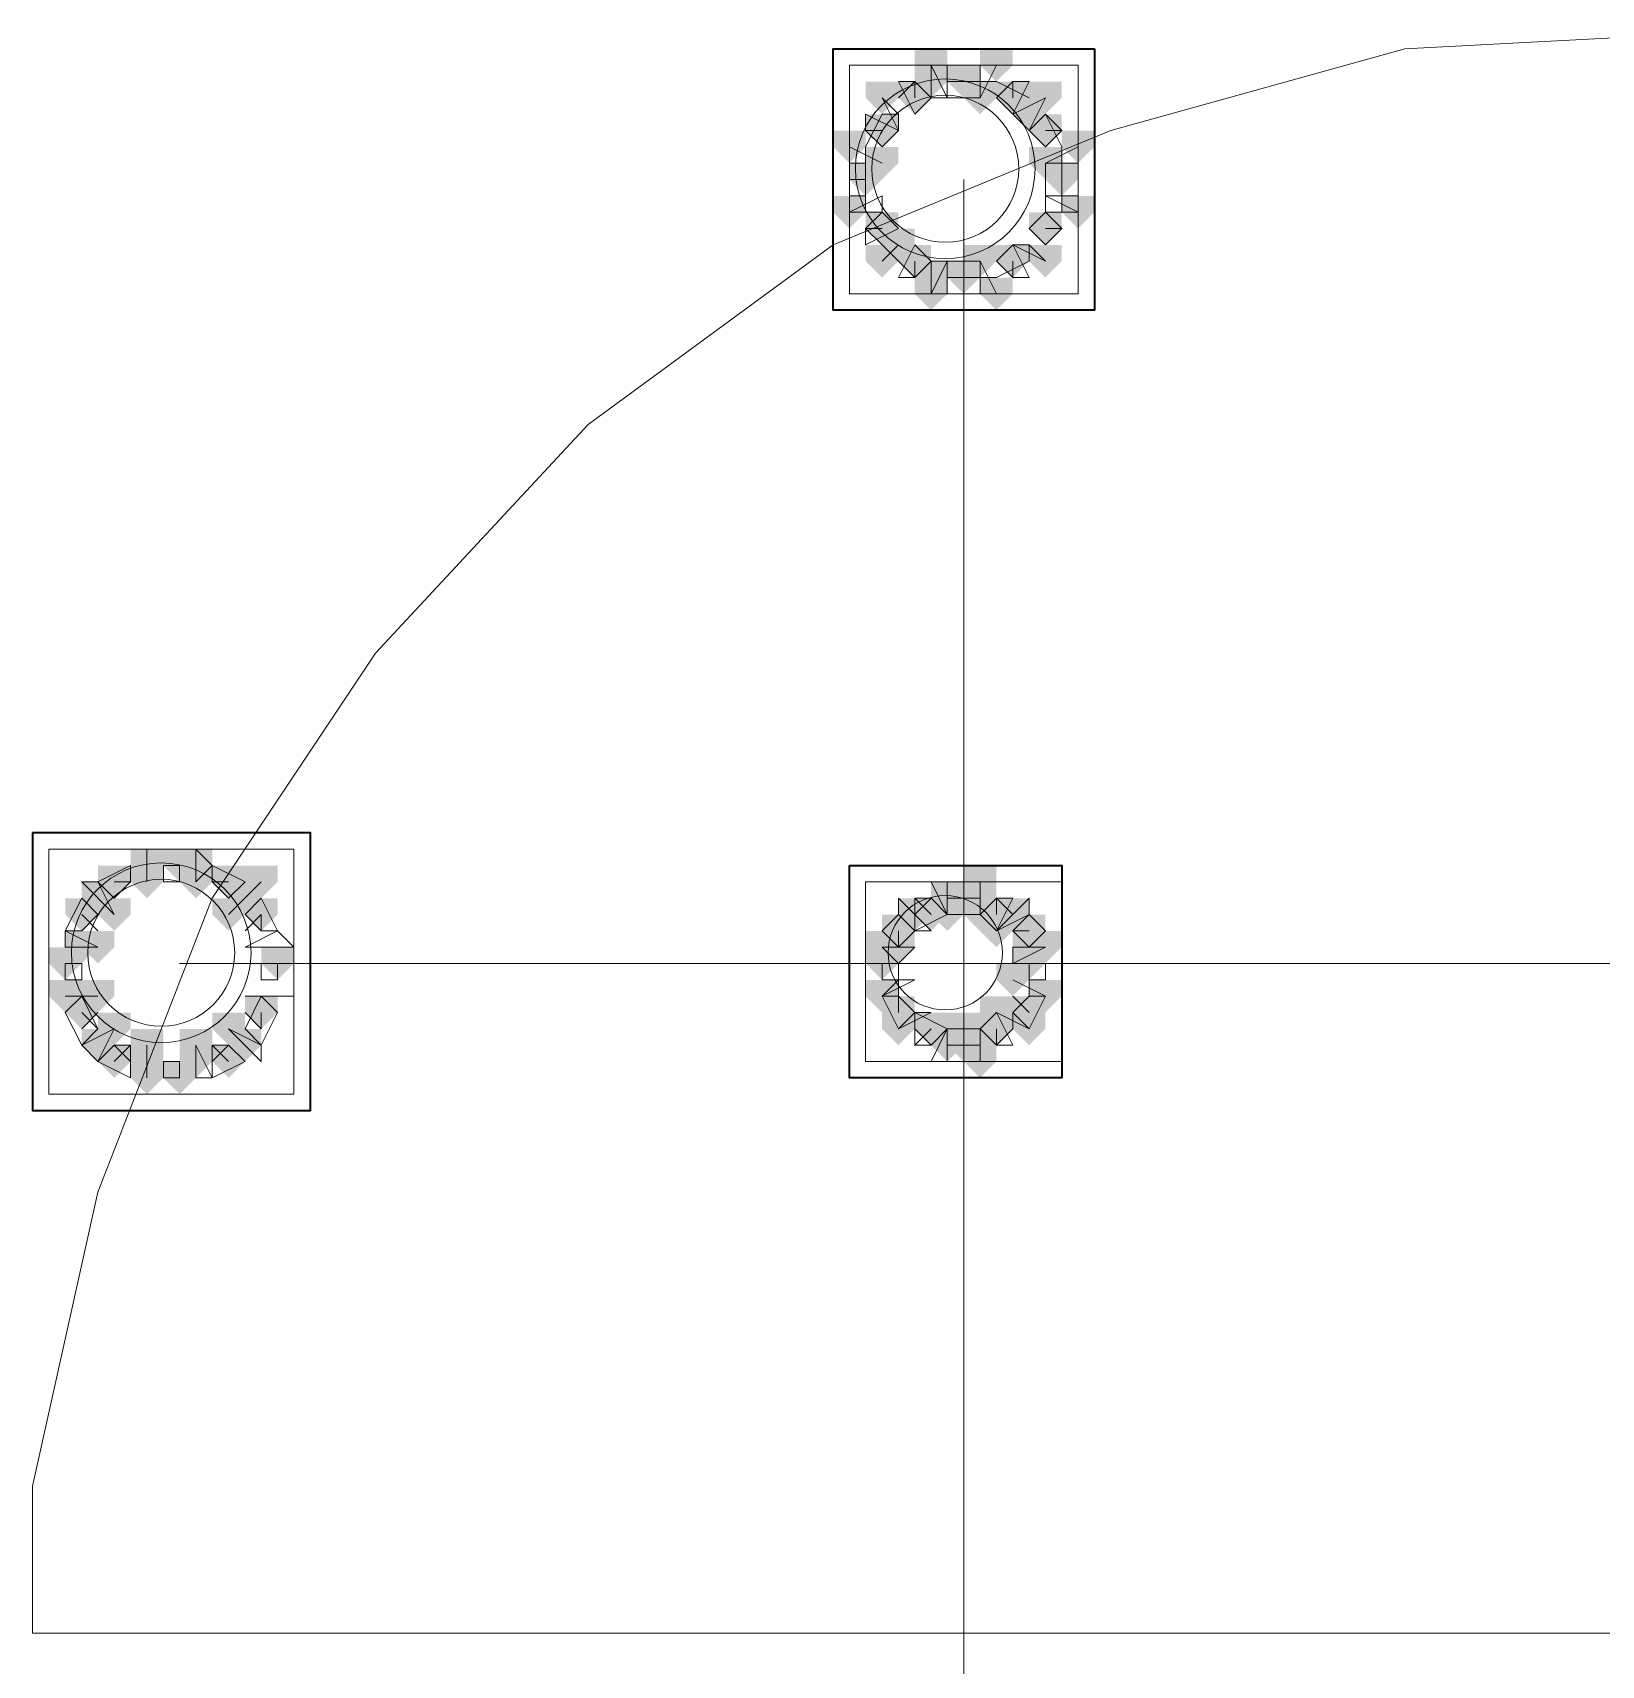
# Model space of a CAD drawing. Header units: millimetres. Extents: x 2315 to 4619, y 1334 to 1897.
# Drawn here: x 3676.05 to 3681.92, y 1554.59 to 1560.69 of the extents above; entities that cross this region are included whole.
import ezdxf

# ---------------------------------------------------------------- set-up
doc = ezdxf.new("R2010")
doc.units = ezdxf.units.MM
for name, color, linetype, true_color in [('PDF_10', 7, 'Continuous', 0x00b85c), ('PDF_AXIS', 7, 'Continuous', 0x00b85c), ('PDF_柱构件', 7, 'Continuous', 0x00b85c), ('PDF_转运站初步方案', 7, 'Continuous', 0x00b85c)]:
    doc.layers.add(name, color=color, linetype=linetype, true_color=true_color)
doc.layers.add('PDF_中心线层', color=1, linetype='Continuous')
doc.layers.add('PDF_粗实线层', color=7, linetype='Continuous')

msp = doc.modelspace()

# ---------------------------------------------------------------- hatches: boundary and pattern name
at = {"layer": 'PDF_10', "transparency": 33554559}
for points in [[(3679.5364, 1560.5703), (3679.4753, 1560.5703), (3679.4753, 1560.5093), (3679.5364, 1560.4482), (3679.5975, 1560.5093), (3679.5975, 1560.5703)], [(3679.5364, 1560.5703), (3679.4753, 1560.5703), (3679.4753, 1560.5093), (3679.5364, 1560.4482), (3679.5975, 1560.5093), (3679.5975, 1560.5703)], [(3679.5364, 1560.5703), (3679.4753, 1560.5703), (3679.4753, 1560.5093), (3679.5364, 1560.4482), (3679.5975, 1560.5093), (3679.5975, 1560.5703)], [(3679.3532, 1560.5093), (3679.2921, 1560.5093), (3679.2921, 1560.4482), (3679.3532, 1560.3871), (3679.4143, 1560.4482), (3679.4143, 1560.5093)], [(3679.3532, 1560.5093), (3679.2921, 1560.5093), (3679.2921, 1560.4482), (3679.3532, 1560.3871), (3679.4143, 1560.4482), (3679.4143, 1560.5093)], [(3679.7197, 1560.5093), (3679.6586, 1560.5093), (3679.6586, 1560.4482), (3679.7197, 1560.3871), (3679.7808, 1560.4482), (3679.7808, 1560.5093)], [(3679.7197, 1560.5093), (3679.6586, 1560.5093), (3679.6586, 1560.4482), (3679.7197, 1560.3871), (3679.7808, 1560.4482), (3679.7808, 1560.5093)], [(3679.231, 1560.3871), (3679.1699, 1560.3871), (3679.1699, 1560.326), (3679.231, 1560.2649), (3679.2921, 1560.326), (3679.2921, 1560.3871)], [(3679.231, 1560.3871), (3679.1699, 1560.3871), (3679.1699, 1560.326), (3679.231, 1560.2649), (3679.2921, 1560.326), (3679.2921, 1560.3871)], [(3679.8418, 1560.3871), (3679.7808, 1560.3871), (3679.7808, 1560.326), (3679.8418, 1560.2649), (3679.9029, 1560.326), (3679.9029, 1560.3871)], [(3679.8418, 1560.3871), (3679.7808, 1560.3871), (3679.7808, 1560.326), (3679.8418, 1560.2649), (3679.9029, 1560.326), (3679.9029, 1560.3871)], [(3679.1699, 1560.2039), (3679.1089, 1560.2039), (3679.1089, 1560.1428), (3679.1699, 1560.0817), (3679.231, 1560.1428), (3679.231, 1560.2039)], [(3679.1699, 1560.2039), (3679.1089, 1560.2039), (3679.1089, 1560.1428), (3679.1699, 1560.0817), (3679.231, 1560.1428), (3679.231, 1560.2039)], [(3679.9029, 1560.2039), (3679.8418, 1560.2039), (3679.8418, 1560.1428), (3679.9029, 1560.0817), (3679.964, 1560.1428), (3679.964, 1560.2039)], [(3679.9029, 1560.2039), (3679.8418, 1560.2039), (3679.8418, 1560.1428), (3679.9029, 1560.0817), (3679.964, 1560.1428), (3679.964, 1560.2039)], [(3679.9029, 1560.2039), (3679.8418, 1560.2039), (3679.8418, 1560.1428), (3679.9029, 1560.0817), (3679.964, 1560.1428), (3679.964, 1560.2039)], [(3679.231, 1560.0206), (3679.1699, 1560.0206), (3679.1699, 1559.9595), (3679.231, 1559.8985), (3679.2921, 1559.9595), (3679.2921, 1560.0206)], [(3679.231, 1560.0206), (3679.1699, 1560.0206), (3679.1699, 1559.9595), (3679.231, 1559.8985), (3679.2921, 1559.9595), (3679.2921, 1560.0206)], [(3679.8418, 1560.0206), (3679.7808, 1560.0206), (3679.7808, 1559.9595), (3679.8418, 1559.8985), (3679.9029, 1559.9595), (3679.9029, 1560.0206)], [(3679.8418, 1560.0206), (3679.7808, 1560.0206), (3679.7808, 1559.9595), (3679.8418, 1559.8985), (3679.9029, 1559.9595), (3679.9029, 1560.0206)], [(3679.3532, 1559.8985), (3679.2921, 1559.8985), (3679.2921, 1559.8374), (3679.3532, 1559.7763), (3679.4143, 1559.8374), (3679.4143, 1559.8985)], [(3679.3532, 1559.8985), (3679.2921, 1559.8985), (3679.2921, 1559.8374), (3679.3532, 1559.7763), (3679.4143, 1559.8374), (3679.4143, 1559.8985)], [(3679.7197, 1559.8985), (3679.6586, 1559.8985), (3679.6586, 1559.8374), (3679.7197, 1559.7763), (3679.7808, 1559.8374), (3679.7808, 1559.8985)], [(3679.7197, 1559.8985), (3679.6586, 1559.8985), (3679.6586, 1559.8374), (3679.7197, 1559.7763), (3679.7808, 1559.8374), (3679.7808, 1559.8985)], [(3679.5364, 1559.8374), (3679.4753, 1559.8374), (3679.4753, 1559.7763), (3679.5364, 1559.7152), (3679.5975, 1559.7763), (3679.5975, 1559.8374)], [(3679.5364, 1559.8374), (3679.4753, 1559.8374), (3679.4753, 1559.7763), (3679.5364, 1559.7152), (3679.5975, 1559.7763), (3679.5975, 1559.8374)], [(3676.6045, 1557.6385), (3676.5435, 1557.6385), (3676.5435, 1557.5774), (3676.6045, 1557.5163), (3676.6656, 1557.5774), (3676.6656, 1557.6385)], [(3676.6045, 1557.6385), (3676.5435, 1557.6385), (3676.5435, 1557.5774), (3676.6045, 1557.5163), (3676.6656, 1557.5774), (3676.6656, 1557.6385)], [(3676.3602, 1557.5774), (3676.2991, 1557.5774), (3676.2991, 1557.5163), (3676.3602, 1557.4552), (3676.4213, 1557.5163), (3676.4213, 1557.5774)], [(3676.3602, 1557.5774), (3676.2991, 1557.5774), (3676.2991, 1557.5163), (3676.3602, 1557.4552), (3676.4213, 1557.5163), (3676.4213, 1557.5774)], [(3676.7878, 1557.5774), (3676.7267, 1557.5774), (3676.7267, 1557.5163), (3676.7878, 1557.4552), (3676.8489, 1557.5163), (3676.8489, 1557.5774)], [(3676.7878, 1557.5774), (3676.7267, 1557.5774), (3676.7267, 1557.5163), (3676.7878, 1557.4552), (3676.8489, 1557.5163), (3676.8489, 1557.5774)], [(3679.5364, 1557.5163), (3679.4753, 1557.5163), (3679.4753, 1557.4552), (3679.5364, 1557.3941), (3679.5975, 1557.4552), (3679.5975, 1557.5163)], [(3679.5364, 1557.5163), (3679.4753, 1557.5163), (3679.4753, 1557.4552), (3679.5364, 1557.3941), (3679.5975, 1557.4552), (3679.5975, 1557.5163)], [(3679.5364, 1557.5163), (3679.4753, 1557.5163), (3679.4753, 1557.4552), (3679.5364, 1557.3941), (3679.5975, 1557.4552), (3679.5975, 1557.5163)], [(3676.2381, 1557.4552), (3676.177, 1557.4552), (3676.177, 1557.3941), (3676.2381, 1557.333), (3676.2991, 1557.3941), (3676.2991, 1557.4552)], [(3676.2381, 1557.4552), (3676.177, 1557.4552), (3676.177, 1557.3941), (3676.2381, 1557.333), (3676.2991, 1557.3941), (3676.2991, 1557.4552)], [(3676.9099, 1557.4552), (3676.8489, 1557.4552), (3676.8489, 1557.3941), (3676.9099, 1557.333), (3676.971, 1557.3941), (3676.971, 1557.4552)], [(3676.9099, 1557.4552), (3676.8489, 1557.4552), (3676.8489, 1557.3941), (3676.9099, 1557.333), (3676.971, 1557.3941), (3676.971, 1557.4552)], [(3679.4143, 1557.4552), (3679.3532, 1557.4552), (3679.3532, 1557.3941), (3679.4143, 1557.333), (3679.4753, 1557.3941), (3679.4753, 1557.4552)], [(3679.4143, 1557.4552), (3679.3532, 1557.4552), (3679.3532, 1557.3941), (3679.4143, 1557.333), (3679.4753, 1557.3941), (3679.4753, 1557.4552)], [(3679.6586, 1557.4552), (3679.5975, 1557.4552), (3679.5975, 1557.3941), (3679.6586, 1557.333), (3679.7197, 1557.3941), (3679.7197, 1557.4552)], [(3679.6586, 1557.4552), (3679.5975, 1557.4552), (3679.5975, 1557.3941), (3679.6586, 1557.333), (3679.7197, 1557.3941), (3679.7197, 1557.4552)], [(3679.2921, 1557.3941), (3679.231, 1557.3941), (3679.231, 1557.333), (3679.2921, 1557.272), (3679.3532, 1557.333), (3679.3532, 1557.3941)], [(3679.2921, 1557.3941), (3679.231, 1557.3941), (3679.231, 1557.333), (3679.2921, 1557.272), (3679.3532, 1557.333), (3679.3532, 1557.3941)], [(3679.2921, 1557.3941), (3679.231, 1557.3941), (3679.231, 1557.333), (3679.2921, 1557.272), (3679.3532, 1557.333), (3679.3532, 1557.3941)], [(3679.7808, 1557.3941), (3679.7197, 1557.3941), (3679.7197, 1557.333), (3679.7808, 1557.272), (3679.8418, 1557.333), (3679.8418, 1557.3941)], [(3679.7808, 1557.3941), (3679.7197, 1557.3941), (3679.7197, 1557.333), (3679.7808, 1557.272), (3679.8418, 1557.333), (3679.8418, 1557.3941)], [(3676.177, 1557.272), (3676.1159, 1557.272), (3676.1159, 1557.2109), (3676.177, 1557.1498), (3676.2381, 1557.2109), (3676.2381, 1557.272)], [(3676.177, 1557.272), (3676.1159, 1557.272), (3676.1159, 1557.2109), (3676.177, 1557.1498), (3676.2381, 1557.2109), (3676.2381, 1557.272)], [(3676.971, 1557.272), (3676.9099, 1557.272), (3676.9099, 1557.2109), (3676.971, 1557.1498), (3677.0321, 1557.2109), (3677.0321, 1557.272)], [(3676.971, 1557.272), (3676.9099, 1557.272), (3676.9099, 1557.2109), (3676.971, 1557.1498), (3677.0321, 1557.2109), (3677.0321, 1557.272)], [(3679.231, 1557.272), (3679.1699, 1557.272), (3679.1699, 1557.2109), (3679.231, 1557.1498), (3679.2921, 1557.2109), (3679.2921, 1557.272)], [(3679.231, 1557.272), (3679.1699, 1557.272), (3679.1699, 1557.2109), (3679.231, 1557.1498), (3679.2921, 1557.2109), (3679.2921, 1557.272)], [(3679.7808, 1557.272), (3679.7197, 1557.272), (3679.7197, 1557.2109), (3679.7808, 1557.1498), (3679.8418, 1557.2109), (3679.8418, 1557.272)], [(3679.7808, 1557.272), (3679.7197, 1557.272), (3679.7197, 1557.2109), (3679.7808, 1557.1498), (3679.8418, 1557.2109), (3679.8418, 1557.272)], [(3676.2381, 1557.0887), (3676.177, 1557.0887), (3676.177, 1557.0276), (3676.2381, 1556.9666), (3676.2991, 1557.0276), (3676.2991, 1557.0887)], [(3676.2381, 1557.0887), (3676.177, 1557.0887), (3676.177, 1557.0276), (3676.2381, 1556.9666), (3676.2991, 1557.0276), (3676.2991, 1557.0887)], [(3676.9099, 1557.0887), (3676.8489, 1557.0887), (3676.8489, 1557.0276), (3676.9099, 1556.9666), (3676.971, 1557.0276), (3676.971, 1557.0887)], [(3676.9099, 1557.0887), (3676.8489, 1557.0887), (3676.8489, 1557.0276), (3676.9099, 1556.9666), (3676.971, 1557.0276), (3676.971, 1557.0887)], [(3679.2921, 1557.0887), (3679.231, 1557.0887), (3679.231, 1557.0276), (3679.2921, 1556.9666), (3679.3532, 1557.0276), (3679.3532, 1557.0887)], [(3679.2921, 1557.0887), (3679.231, 1557.0887), (3679.231, 1557.0276), (3679.2921, 1556.9666), (3679.3532, 1557.0276), (3679.3532, 1557.0887)], [(3679.7808, 1557.0887), (3679.7197, 1557.0887), (3679.7197, 1557.0276), (3679.7808, 1556.9666), (3679.8418, 1557.0276), (3679.8418, 1557.0887)], [(3679.7808, 1557.0887), (3679.7197, 1557.0887), (3679.7197, 1557.0276), (3679.7808, 1556.9666), (3679.8418, 1557.0276), (3679.8418, 1557.0887)], [(3679.4143, 1557.0276), (3679.3532, 1557.0276), (3679.3532, 1556.9666), (3679.4143, 1556.9055), (3679.4753, 1556.9666), (3679.4753, 1557.0276)], [(3679.4143, 1557.0276), (3679.3532, 1557.0276), (3679.3532, 1556.9666), (3679.4143, 1556.9055), (3679.4753, 1556.9666), (3679.4753, 1557.0276)], [(3679.6586, 1557.0276), (3679.5975, 1557.0276), (3679.5975, 1556.9666), (3679.6586, 1556.9055), (3679.7197, 1556.9666), (3679.7197, 1557.0276)], [(3679.6586, 1557.0276), (3679.5975, 1557.0276), (3679.5975, 1556.9666), (3679.6586, 1556.9055), (3679.7197, 1556.9666), (3679.7197, 1557.0276)], [(3679.5364, 1556.9666), (3679.4753, 1556.9666), (3679.4753, 1556.9055), (3679.5364, 1556.8444), (3679.5975, 1556.9055), (3679.5975, 1556.9666)], [(3679.5364, 1556.9666), (3679.4753, 1556.9666), (3679.4753, 1556.9055), (3679.5364, 1556.8444), (3679.5975, 1556.9055), (3679.5975, 1556.9666)], [(3679.5364, 1556.9666), (3679.4753, 1556.9666), (3679.4753, 1556.9055), (3679.5364, 1556.8444), (3679.5975, 1556.9055), (3679.5975, 1556.9666)], [(3676.3602, 1556.9055), (3676.2991, 1556.9055), (3676.2991, 1556.8444), (3676.3602, 1556.7833), (3676.4213, 1556.8444), (3676.4213, 1556.9055)], [(3676.3602, 1556.9055), (3676.2991, 1556.9055), (3676.2991, 1556.8444), (3676.3602, 1556.7833), (3676.4213, 1556.8444), (3676.4213, 1556.9055)], [(3676.7878, 1556.9055), (3676.7267, 1556.9055), (3676.7267, 1556.8444), (3676.7878, 1556.7833), (3676.8489, 1556.8444), (3676.8489, 1556.9055)], [(3676.7878, 1556.9055), (3676.7267, 1556.9055), (3676.7267, 1556.8444), (3676.7878, 1556.7833), (3676.8489, 1556.8444), (3676.8489, 1556.9055)], [(3676.6045, 1556.8444), (3676.5435, 1556.8444), (3676.5435, 1556.7833), (3676.6045, 1556.7222), (3676.6656, 1556.7833), (3676.6656, 1556.8444)], [(3676.6045, 1556.8444), (3676.5435, 1556.8444), (3676.5435, 1556.7833), (3676.6045, 1556.7222), (3676.6656, 1556.7833), (3676.6656, 1556.8444)]]:
    msp.add_hatch(color=256, dxfattribs=at).paths.add_polyline_path(points)
at = {"layer": 'PDF_柱构件', "transparency": 33554559}
for points in [[(3679.4143, 1560.6314), (3679.3532, 1560.6314), (3679.3532, 1560.5703), (3679.4143, 1560.5093), (3679.4753, 1560.5703), (3679.4753, 1560.6314)], [(3679.6586, 1560.6314), (3679.5975, 1560.6314), (3679.5975, 1560.5703), (3679.6586, 1560.5093), (3679.7197, 1560.5703), (3679.7197, 1560.6314)], [(3679.4143, 1560.5703), (3679.3532, 1560.5703), (3679.3532, 1560.5093), (3679.4143, 1560.4482), (3679.4753, 1560.5093), (3679.4753, 1560.5703)], [(3679.231, 1560.5093), (3679.1699, 1560.5093), (3679.1699, 1560.4482), (3679.231, 1560.3871), (3679.2921, 1560.4482), (3679.2921, 1560.5093)], [(3679.5975, 1560.5093), (3679.5364, 1560.5093), (3679.5364, 1560.4482), (3679.5975, 1560.3871), (3679.6586, 1560.4482), (3679.6586, 1560.5093)], [(3679.8418, 1560.5093), (3679.7808, 1560.5093), (3679.7808, 1560.4482), (3679.8418, 1560.3871), (3679.9029, 1560.4482), (3679.9029, 1560.5093)], [(3679.7808, 1560.4482), (3679.7197, 1560.4482), (3679.7197, 1560.3871), (3679.7808, 1560.326), (3679.8418, 1560.3871), (3679.8418, 1560.4482)], [(3679.1089, 1560.326), (3679.0478, 1560.326), (3679.0478, 1560.2649), (3679.1089, 1560.2039), (3679.1699, 1560.2649), (3679.1699, 1560.326)], [(3679.964, 1560.326), (3679.9029, 1560.326), (3679.9029, 1560.2649), (3679.964, 1560.2039), (3680.0251, 1560.2649), (3680.0251, 1560.326)], [(3679.231, 1560.2649), (3679.1699, 1560.2649), (3679.1699, 1560.2039), (3679.231, 1560.1428), (3679.2921, 1560.2039), (3679.2921, 1560.2649)], [(3679.8418, 1560.2649), (3679.7808, 1560.2649), (3679.7808, 1560.2039), (3679.8418, 1560.1428), (3679.9029, 1560.2039), (3679.9029, 1560.2649)], [(3679.1089, 1560.0817), (3679.0478, 1560.0817), (3679.0478, 1560.0206), (3679.1089, 1559.9595), (3679.1699, 1560.0206), (3679.1699, 1560.0817)], [(3679.964, 1560.0817), (3679.9029, 1560.0817), (3679.9029, 1560.0206), (3679.964, 1559.9595), (3680.0251, 1560.0206), (3680.0251, 1560.0817)], [(3679.2921, 1559.9595), (3679.231, 1559.9595), (3679.231, 1559.8985), (3679.2921, 1559.8374), (3679.3532, 1559.8985), (3679.3532, 1559.9595)], [(3679.231, 1559.8985), (3679.1699, 1559.8985), (3679.1699, 1559.8374), (3679.231, 1559.7763), (3679.2921, 1559.8374), (3679.2921, 1559.8985)], [(3679.5975, 1559.8985), (3679.5364, 1559.8985), (3679.5364, 1559.8374), (3679.5975, 1559.7763), (3679.6586, 1559.8374), (3679.6586, 1559.8985)], [(3679.8418, 1559.8985), (3679.7808, 1559.8985), (3679.7808, 1559.8374), (3679.8418, 1559.7763), (3679.9029, 1559.8374), (3679.9029, 1559.8985)], [(3679.4143, 1559.8374), (3679.3532, 1559.8374), (3679.3532, 1559.7763), (3679.4143, 1559.7152), (3679.4753, 1559.7763), (3679.4753, 1559.8374)], [(3679.4143, 1559.7763), (3679.3532, 1559.7763), (3679.3532, 1559.7152), (3679.4143, 1559.6541), (3679.4753, 1559.7152), (3679.4753, 1559.7763)], [(3679.6586, 1559.7763), (3679.5975, 1559.7763), (3679.5975, 1559.7152), (3679.6586, 1559.6541), (3679.7197, 1559.7152), (3679.7197, 1559.7763)], [(3676.4824, 1557.6385), (3676.4213, 1557.6385), (3676.4213, 1557.5774), (3676.4824, 1557.5163), (3676.5435, 1557.5774), (3676.5435, 1557.6385)], [(3676.6656, 1557.6385), (3676.6045, 1557.6385), (3676.6045, 1557.5774), (3676.6656, 1557.5163), (3676.7267, 1557.5774), (3676.7267, 1557.6385)], [(3676.4824, 1557.5774), (3676.4213, 1557.5774), (3676.4213, 1557.5163), (3676.4824, 1557.4552), (3676.5435, 1557.5163), (3676.5435, 1557.5774)], [(3676.6656, 1557.5774), (3676.6045, 1557.5774), (3676.6045, 1557.5163), (3676.6656, 1557.4552), (3676.7267, 1557.5163), (3676.7267, 1557.5774)], [(3676.9099, 1557.5774), (3676.8489, 1557.5774), (3676.8489, 1557.5163), (3676.9099, 1557.4552), (3676.971, 1557.5163), (3676.971, 1557.5774)], [(3679.5975, 1557.5774), (3679.5364, 1557.5774), (3679.5364, 1557.5163), (3679.5975, 1557.4552), (3679.6586, 1557.5163), (3679.6586, 1557.5774)], [(3676.2991, 1557.5163), (3676.2381, 1557.5163), (3676.2381, 1557.4552), (3676.2991, 1557.3941), (3676.3602, 1557.4552), (3676.3602, 1557.5163)], [(3676.8489, 1557.5163), (3676.7878, 1557.5163), (3676.7878, 1557.4552), (3676.8489, 1557.3941), (3676.9099, 1557.4552), (3676.9099, 1557.5163)], [(3679.4753, 1557.5163), (3679.4143, 1557.5163), (3679.4143, 1557.4552), (3679.4753, 1557.3941), (3679.5364, 1557.4552), (3679.5364, 1557.5163)], [(3679.5975, 1557.5163), (3679.5364, 1557.5163), (3679.5364, 1557.4552), (3679.5975, 1557.3941), (3679.6586, 1557.4552), (3679.6586, 1557.5163)], [(3676.3602, 1557.4552), (3676.2991, 1557.4552), (3676.2991, 1557.3941), (3676.3602, 1557.333), (3676.4213, 1557.3941), (3676.4213, 1557.4552)], [(3676.7878, 1557.4552), (3676.7267, 1557.4552), (3676.7267, 1557.3941), (3676.7878, 1557.333), (3676.8489, 1557.3941), (3676.8489, 1557.4552)], [(3679.3532, 1557.4552), (3679.2921, 1557.4552), (3679.2921, 1557.3941), (3679.3532, 1557.333), (3679.4143, 1557.3941), (3679.4143, 1557.4552)], [(3679.4753, 1557.4552), (3679.4143, 1557.4552), (3679.4143, 1557.3941), (3679.4753, 1557.333), (3679.5364, 1557.3941), (3679.5364, 1557.4552)], [(3679.5975, 1557.4552), (3679.5364, 1557.4552), (3679.5364, 1557.3941), (3679.5975, 1557.333), (3679.6586, 1557.3941), (3679.6586, 1557.4552)], [(3679.7197, 1557.4552), (3679.6586, 1557.4552), (3679.6586, 1557.3941), (3679.7197, 1557.333), (3679.7808, 1557.3941), (3679.7808, 1557.4552)], [(3679.6586, 1557.3941), (3679.5975, 1557.3941), (3679.5975, 1557.333), (3679.6586, 1557.272), (3679.7197, 1557.333), (3679.7197, 1557.3941)], [(3676.2381, 1557.333), (3676.177, 1557.333), (3676.177, 1557.272), (3676.2381, 1557.2109), (3676.2991, 1557.272), (3676.2991, 1557.333)], [(3676.2991, 1557.333), (3676.2381, 1557.333), (3676.2381, 1557.272), (3676.2991, 1557.2109), (3676.3602, 1557.272), (3676.3602, 1557.333)], [(3679.231, 1557.333), (3679.1699, 1557.333), (3679.1699, 1557.272), (3679.231, 1557.2109), (3679.2921, 1557.272), (3679.2921, 1557.333)], [(3679.2921, 1557.333), (3679.231, 1557.333), (3679.231, 1557.272), (3679.2921, 1557.2109), (3679.3532, 1557.272), (3679.3532, 1557.333)], [(3679.7808, 1557.333), (3679.7197, 1557.333), (3679.7197, 1557.272), (3679.7808, 1557.2109), (3679.8418, 1557.272), (3679.8418, 1557.333)], [(3679.8418, 1557.333), (3679.7808, 1557.333), (3679.7808, 1557.272), (3679.8418, 1557.2109), (3679.9029, 1557.272), (3679.9029, 1557.333)], [(3679.7197, 1557.2109), (3679.6586, 1557.2109), (3679.6586, 1557.1498), (3679.7197, 1557.0887), (3679.7808, 1557.1498), (3679.7808, 1557.2109)], [(3676.177, 1557.1498), (3676.1159, 1557.1498), (3676.1159, 1557.0887), (3676.177, 1557.0276), (3676.2381, 1557.0887), (3676.2381, 1557.1498)], [(3676.2381, 1557.1498), (3676.177, 1557.1498), (3676.177, 1557.0887), (3676.2381, 1557.0276), (3676.2991, 1557.0887), (3676.2991, 1557.1498)], [(3676.2991, 1557.1498), (3676.2381, 1557.1498), (3676.2381, 1557.0887), (3676.2991, 1557.0276), (3676.3602, 1557.0887), (3676.3602, 1557.1498)], [(3679.231, 1557.1498), (3679.1699, 1557.1498), (3679.1699, 1557.0887), (3679.231, 1557.0276), (3679.2921, 1557.0887), (3679.2921, 1557.1498)], [(3679.8418, 1557.1498), (3679.7808, 1557.1498), (3679.7808, 1557.0887), (3679.8418, 1557.0276), (3679.9029, 1557.0887), (3679.9029, 1557.1498)], [(3679.6586, 1557.0887), (3679.5975, 1557.0887), (3679.5975, 1557.0276), (3679.6586, 1556.9666), (3679.7197, 1557.0276), (3679.7197, 1557.0887)], [(3676.3602, 1557.0276), (3676.2991, 1557.0276), (3676.2991, 1556.9666), (3676.3602, 1556.9055), (3676.4213, 1556.9666), (3676.4213, 1557.0276)], [(3676.7878, 1557.0276), (3676.7267, 1557.0276), (3676.7267, 1556.9666), (3676.7878, 1556.9055), (3676.8489, 1556.9666), (3676.8489, 1557.0276)], [(3679.2921, 1557.0276), (3679.231, 1557.0276), (3679.231, 1556.9666), (3679.2921, 1556.9055), (3679.3532, 1556.9666), (3679.3532, 1557.0276)], [(3679.4753, 1557.0276), (3679.4143, 1557.0276), (3679.4143, 1556.9666), (3679.4753, 1556.9055), (3679.5364, 1556.9666), (3679.5364, 1557.0276)], [(3679.5975, 1557.0276), (3679.5364, 1557.0276), (3679.5364, 1556.9666), (3679.5975, 1556.9055), (3679.6586, 1556.9666), (3679.6586, 1557.0276)], [(3679.7808, 1557.0276), (3679.7197, 1557.0276), (3679.7197, 1556.9666), (3679.7808, 1556.9055), (3679.8418, 1556.9666), (3679.8418, 1557.0276)], [(3676.2991, 1556.9666), (3676.2381, 1556.9666), (3676.2381, 1556.9055), (3676.2991, 1556.8444), (3676.3602, 1556.9055), (3676.3602, 1556.9666)], [(3676.4824, 1556.9666), (3676.4213, 1556.9666), (3676.4213, 1556.9055), (3676.4824, 1556.8444), (3676.5435, 1556.9055), (3676.5435, 1556.9666)], [(3676.6656, 1556.9666), (3676.6045, 1556.9666), (3676.6045, 1556.9055), (3676.6656, 1556.8444), (3676.7267, 1556.9055), (3676.7267, 1556.9666)], [(3676.8489, 1556.9666), (3676.7878, 1556.9666), (3676.7878, 1556.9055), (3676.8489, 1556.8444), (3676.9099, 1556.9055), (3676.9099, 1556.9666)], [(3679.4753, 1556.9666), (3679.4143, 1556.9666), (3679.4143, 1556.9055), (3679.4753, 1556.8444), (3679.5364, 1556.9055), (3679.5364, 1556.9666)], [(3679.5975, 1556.9666), (3679.5364, 1556.9666), (3679.5364, 1556.9055), (3679.5975, 1556.8444), (3679.6586, 1556.9055), (3679.6586, 1556.9666)], [(3676.4824, 1556.9055), (3676.4213, 1556.9055), (3676.4213, 1556.8444), (3676.4824, 1556.7833), (3676.5435, 1556.8444), (3676.5435, 1556.9055)], [(3676.6656, 1556.9055), (3676.6045, 1556.9055), (3676.6045, 1556.8444), (3676.6656, 1556.7833), (3676.7267, 1556.8444), (3676.7267, 1556.9055)], [(3679.5975, 1556.9055), (3679.5364, 1556.9055), (3679.5364, 1556.8444), (3679.5975, 1556.7833), (3679.6586, 1556.8444), (3679.6586, 1556.9055)], [(3676.4824, 1556.8444), (3676.4213, 1556.8444), (3676.4213, 1556.7833), (3676.4824, 1556.7222), (3676.5435, 1556.7833), (3676.5435, 1556.8444)]]:
    msp.add_hatch(color=256, dxfattribs=at).paths.add_polyline_path(points)
at = {"layer": 'PDF_转运站初步方案', "transparency": 33554559}
for points in [[(3679.5364, 1560.5703), (3679.4753, 1560.5703), (3679.4753, 1560.5093), (3679.5364, 1560.4482), (3679.5975, 1560.5093), (3679.5975, 1560.5703)], [(3679.5364, 1560.5703), (3679.4753, 1560.5703), (3679.4753, 1560.5093), (3679.5364, 1560.4482), (3679.5975, 1560.5093), (3679.5975, 1560.5703)], [(3679.3532, 1560.5093), (3679.2921, 1560.5093), (3679.2921, 1560.4482), (3679.3532, 1560.3871), (3679.4143, 1560.4482), (3679.4143, 1560.5093)], [(3679.3532, 1560.5093), (3679.2921, 1560.5093), (3679.2921, 1560.4482), (3679.3532, 1560.3871), (3679.4143, 1560.4482), (3679.4143, 1560.5093)], [(3679.7197, 1560.5093), (3679.6586, 1560.5093), (3679.6586, 1560.4482), (3679.7197, 1560.3871), (3679.7808, 1560.4482), (3679.7808, 1560.5093)], [(3679.7197, 1560.5093), (3679.6586, 1560.5093), (3679.6586, 1560.4482), (3679.7197, 1560.3871), (3679.7808, 1560.4482), (3679.7808, 1560.5093)], [(3679.231, 1560.3871), (3679.1699, 1560.3871), (3679.1699, 1560.326), (3679.231, 1560.2649), (3679.2921, 1560.326), (3679.2921, 1560.3871)], [(3679.231, 1560.3871), (3679.1699, 1560.3871), (3679.1699, 1560.326), (3679.231, 1560.2649), (3679.2921, 1560.326), (3679.2921, 1560.3871)], [(3679.8418, 1560.3871), (3679.7808, 1560.3871), (3679.7808, 1560.326), (3679.8418, 1560.2649), (3679.9029, 1560.326), (3679.9029, 1560.3871)], [(3679.8418, 1560.3871), (3679.7808, 1560.3871), (3679.7808, 1560.326), (3679.8418, 1560.2649), (3679.9029, 1560.326), (3679.9029, 1560.3871)], [(3679.1699, 1560.2039), (3679.1089, 1560.2039), (3679.1089, 1560.1428), (3679.1699, 1560.0817), (3679.231, 1560.1428), (3679.231, 1560.2039)], [(3679.1699, 1560.2039), (3679.1089, 1560.2039), (3679.1089, 1560.1428), (3679.1699, 1560.0817), (3679.231, 1560.1428), (3679.231, 1560.2039)], [(3679.9029, 1560.2039), (3679.8418, 1560.2039), (3679.8418, 1560.1428), (3679.9029, 1560.0817), (3679.964, 1560.1428), (3679.964, 1560.2039)], [(3679.9029, 1560.2039), (3679.8418, 1560.2039), (3679.8418, 1560.1428), (3679.9029, 1560.0817), (3679.964, 1560.1428), (3679.964, 1560.2039)], [(3679.231, 1560.0206), (3679.1699, 1560.0206), (3679.1699, 1559.9595), (3679.231, 1559.8985), (3679.2921, 1559.9595), (3679.2921, 1560.0206)], [(3679.231, 1560.0206), (3679.1699, 1560.0206), (3679.1699, 1559.9595), (3679.231, 1559.8985), (3679.2921, 1559.9595), (3679.2921, 1560.0206)], [(3679.8418, 1560.0206), (3679.7808, 1560.0206), (3679.7808, 1559.9595), (3679.8418, 1559.8985), (3679.9029, 1559.9595), (3679.9029, 1560.0206)], [(3679.8418, 1560.0206), (3679.7808, 1560.0206), (3679.7808, 1559.9595), (3679.8418, 1559.8985), (3679.9029, 1559.9595), (3679.9029, 1560.0206)], [(3679.3532, 1559.8985), (3679.2921, 1559.8985), (3679.2921, 1559.8374), (3679.3532, 1559.7763), (3679.4143, 1559.8374), (3679.4143, 1559.8985)], [(3679.3532, 1559.8985), (3679.2921, 1559.8985), (3679.2921, 1559.8374), (3679.3532, 1559.7763), (3679.4143, 1559.8374), (3679.4143, 1559.8985)], [(3679.7197, 1559.8985), (3679.6586, 1559.8985), (3679.6586, 1559.8374), (3679.7197, 1559.7763), (3679.7808, 1559.8374), (3679.7808, 1559.8985)], [(3679.7197, 1559.8985), (3679.6586, 1559.8985), (3679.6586, 1559.8374), (3679.7197, 1559.7763), (3679.7808, 1559.8374), (3679.7808, 1559.8985)], [(3679.5364, 1559.8374), (3679.4753, 1559.8374), (3679.4753, 1559.7763), (3679.5364, 1559.7152), (3679.5975, 1559.7763), (3679.5975, 1559.8374)], [(3679.5364, 1559.8374), (3679.4753, 1559.8374), (3679.4753, 1559.7763), (3679.5364, 1559.7152), (3679.5975, 1559.7763), (3679.5975, 1559.8374)], [(3676.6045, 1557.6385), (3676.5435, 1557.6385), (3676.5435, 1557.5774), (3676.6045, 1557.5163), (3676.6656, 1557.5774), (3676.6656, 1557.6385)], [(3676.6045, 1557.6385), (3676.5435, 1557.6385), (3676.5435, 1557.5774), (3676.6045, 1557.5163), (3676.6656, 1557.5774), (3676.6656, 1557.6385)], [(3676.3602, 1557.5774), (3676.2991, 1557.5774), (3676.2991, 1557.5163), (3676.3602, 1557.4552), (3676.4213, 1557.5163), (3676.4213, 1557.5774)], [(3676.3602, 1557.5774), (3676.2991, 1557.5774), (3676.2991, 1557.5163), (3676.3602, 1557.4552), (3676.4213, 1557.5163), (3676.4213, 1557.5774)], [(3676.7878, 1557.5774), (3676.7267, 1557.5774), (3676.7267, 1557.5163), (3676.7878, 1557.4552), (3676.8489, 1557.5163), (3676.8489, 1557.5774)], [(3676.7878, 1557.5774), (3676.7267, 1557.5774), (3676.7267, 1557.5163), (3676.7878, 1557.4552), (3676.8489, 1557.5163), (3676.8489, 1557.5774)], [(3679.5364, 1557.5163), (3679.4753, 1557.5163), (3679.4753, 1557.4552), (3679.5364, 1557.3941), (3679.5975, 1557.4552), (3679.5975, 1557.5163)], [(3679.5364, 1557.5163), (3679.4753, 1557.5163), (3679.4753, 1557.4552), (3679.5364, 1557.3941), (3679.5975, 1557.4552), (3679.5975, 1557.5163)], [(3676.2381, 1557.4552), (3676.177, 1557.4552), (3676.177, 1557.3941), (3676.2381, 1557.333), (3676.2991, 1557.3941), (3676.2991, 1557.4552)], [(3676.2381, 1557.4552), (3676.177, 1557.4552), (3676.177, 1557.3941), (3676.2381, 1557.333), (3676.2991, 1557.3941), (3676.2991, 1557.4552)], [(3676.9099, 1557.4552), (3676.8489, 1557.4552), (3676.8489, 1557.3941), (3676.9099, 1557.333), (3676.971, 1557.3941), (3676.971, 1557.4552)], [(3676.9099, 1557.4552), (3676.8489, 1557.4552), (3676.8489, 1557.3941), (3676.9099, 1557.333), (3676.971, 1557.3941), (3676.971, 1557.4552)], [(3679.4143, 1557.4552), (3679.3532, 1557.4552), (3679.3532, 1557.3941), (3679.4143, 1557.333), (3679.4753, 1557.3941), (3679.4753, 1557.4552)], [(3679.4143, 1557.4552), (3679.3532, 1557.4552), (3679.3532, 1557.3941), (3679.4143, 1557.333), (3679.4753, 1557.3941), (3679.4753, 1557.4552)], [(3679.6586, 1557.4552), (3679.5975, 1557.4552), (3679.5975, 1557.3941), (3679.6586, 1557.333), (3679.7197, 1557.3941), (3679.7197, 1557.4552)], [(3679.6586, 1557.4552), (3679.5975, 1557.4552), (3679.5975, 1557.3941), (3679.6586, 1557.333), (3679.7197, 1557.3941), (3679.7197, 1557.4552)], [(3679.2921, 1557.3941), (3679.231, 1557.3941), (3679.231, 1557.333), (3679.2921, 1557.272), (3679.3532, 1557.333), (3679.3532, 1557.3941)], [(3679.2921, 1557.3941), (3679.231, 1557.3941), (3679.231, 1557.333), (3679.2921, 1557.272), (3679.3532, 1557.333), (3679.3532, 1557.3941)], [(3679.7808, 1557.3941), (3679.7197, 1557.3941), (3679.7197, 1557.333), (3679.7808, 1557.272), (3679.8418, 1557.333), (3679.8418, 1557.3941)], [(3679.7808, 1557.3941), (3679.7197, 1557.3941), (3679.7197, 1557.333), (3679.7808, 1557.272), (3679.8418, 1557.333), (3679.8418, 1557.3941)], [(3676.177, 1557.272), (3676.1159, 1557.272), (3676.1159, 1557.2109), (3676.177, 1557.1498), (3676.2381, 1557.2109), (3676.2381, 1557.272)], [(3676.177, 1557.272), (3676.1159, 1557.272), (3676.1159, 1557.2109), (3676.177, 1557.1498), (3676.2381, 1557.2109), (3676.2381, 1557.272)], [(3676.971, 1557.272), (3676.9099, 1557.272), (3676.9099, 1557.2109), (3676.971, 1557.1498), (3677.0321, 1557.2109), (3677.0321, 1557.272)], [(3676.971, 1557.272), (3676.9099, 1557.272), (3676.9099, 1557.2109), (3676.971, 1557.1498), (3677.0321, 1557.2109), (3677.0321, 1557.272)], [(3679.231, 1557.272), (3679.1699, 1557.272), (3679.1699, 1557.2109), (3679.231, 1557.1498), (3679.2921, 1557.2109), (3679.2921, 1557.272)], [(3679.231, 1557.272), (3679.1699, 1557.272), (3679.1699, 1557.2109), (3679.231, 1557.1498), (3679.2921, 1557.2109), (3679.2921, 1557.272)], [(3679.7808, 1557.272), (3679.7197, 1557.272), (3679.7197, 1557.2109), (3679.7808, 1557.1498), (3679.8418, 1557.2109), (3679.8418, 1557.272)], [(3679.7808, 1557.272), (3679.7197, 1557.272), (3679.7197, 1557.2109), (3679.7808, 1557.1498), (3679.8418, 1557.2109), (3679.8418, 1557.272)], [(3676.2381, 1557.0887), (3676.177, 1557.0887), (3676.177, 1557.0276), (3676.2381, 1556.9666), (3676.2991, 1557.0276), (3676.2991, 1557.0887)], [(3676.2381, 1557.0887), (3676.177, 1557.0887), (3676.177, 1557.0276), (3676.2381, 1556.9666), (3676.2991, 1557.0276), (3676.2991, 1557.0887)], [(3676.9099, 1557.0887), (3676.8489, 1557.0887), (3676.8489, 1557.0276), (3676.9099, 1556.9666), (3676.971, 1557.0276), (3676.971, 1557.0887)], [(3676.9099, 1557.0887), (3676.8489, 1557.0887), (3676.8489, 1557.0276), (3676.9099, 1556.9666), (3676.971, 1557.0276), (3676.971, 1557.0887)], [(3679.2921, 1557.0887), (3679.231, 1557.0887), (3679.231, 1557.0276), (3679.2921, 1556.9666), (3679.3532, 1557.0276), (3679.3532, 1557.0887)], [(3679.2921, 1557.0887), (3679.231, 1557.0887), (3679.231, 1557.0276), (3679.2921, 1556.9666), (3679.3532, 1557.0276), (3679.3532, 1557.0887)], [(3679.7808, 1557.0887), (3679.7197, 1557.0887), (3679.7197, 1557.0276), (3679.7808, 1556.9666), (3679.8418, 1557.0276), (3679.8418, 1557.0887)], [(3679.7808, 1557.0887), (3679.7197, 1557.0887), (3679.7197, 1557.0276), (3679.7808, 1556.9666), (3679.8418, 1557.0276), (3679.8418, 1557.0887)], [(3679.4143, 1557.0276), (3679.3532, 1557.0276), (3679.3532, 1556.9666), (3679.4143, 1556.9055), (3679.4753, 1556.9666), (3679.4753, 1557.0276)], [(3679.4143, 1557.0276), (3679.3532, 1557.0276), (3679.3532, 1556.9666), (3679.4143, 1556.9055), (3679.4753, 1556.9666), (3679.4753, 1557.0276)], [(3679.6586, 1557.0276), (3679.5975, 1557.0276), (3679.5975, 1556.9666), (3679.6586, 1556.9055), (3679.7197, 1556.9666), (3679.7197, 1557.0276)], [(3679.6586, 1557.0276), (3679.5975, 1557.0276), (3679.5975, 1556.9666), (3679.6586, 1556.9055), (3679.7197, 1556.9666), (3679.7197, 1557.0276)], [(3679.5364, 1556.9666), (3679.4753, 1556.9666), (3679.4753, 1556.9055), (3679.5364, 1556.8444), (3679.5975, 1556.9055), (3679.5975, 1556.9666)], [(3679.5364, 1556.9666), (3679.4753, 1556.9666), (3679.4753, 1556.9055), (3679.5364, 1556.8444), (3679.5975, 1556.9055), (3679.5975, 1556.9666)], [(3676.3602, 1556.9055), (3676.2991, 1556.9055), (3676.2991, 1556.8444), (3676.3602, 1556.7833), (3676.4213, 1556.8444), (3676.4213, 1556.9055)], [(3676.3602, 1556.9055), (3676.2991, 1556.9055), (3676.2991, 1556.8444), (3676.3602, 1556.7833), (3676.4213, 1556.8444), (3676.4213, 1556.9055)], [(3676.7878, 1556.9055), (3676.7267, 1556.9055), (3676.7267, 1556.8444), (3676.7878, 1556.7833), (3676.8489, 1556.8444), (3676.8489, 1556.9055)], [(3676.7878, 1556.9055), (3676.7267, 1556.9055), (3676.7267, 1556.8444), (3676.7878, 1556.7833), (3676.8489, 1556.8444), (3676.8489, 1556.9055)], [(3676.6045, 1556.8444), (3676.5435, 1556.8444), (3676.5435, 1556.7833), (3676.6045, 1556.7222), (3676.6656, 1556.7833), (3676.6656, 1556.8444)], [(3676.6045, 1556.8444), (3676.5435, 1556.8444), (3676.5435, 1556.7833), (3676.6045, 1556.7222), (3676.6656, 1556.7833), (3676.6656, 1556.8444)]]:
    msp.add_hatch(color=256, dxfattribs=at).paths.add_polyline_path(points)

# ---------------------------------------------------------------- linework, layer by layer
at = {"layer": 'PDF_10', "lineweight": 18}
for points in [[(3679.3532, 1560.4482), (3679.3532, 1560.5093), (3679.2921, 1560.4482)], [(3679.5975, 1560.5093), (3679.4753, 1560.5093)], [(3679.7808, 1560.4482), (3679.6586, 1560.5093)], [(3679.7197, 1560.4482), (3679.7197, 1560.5093)], [(3679.231, 1560.3871), (3679.1699, 1560.2649)], [(3679.9029, 1560.2649), (3679.8418, 1560.3871)], [(3679.231, 1560.326), (3679.1699, 1560.326)], [(3679.8418, 1560.326), (3679.9029, 1560.326)], [(3679.1699, 1560.2039), (3679.1699, 1560.0817)], [(3679.9029, 1560.0817), (3679.9029, 1560.2039)], [(3679.1699, 1560.1428), (3679.1089, 1560.1428)], [(3679.231, 1559.9595), (3679.1699, 1559.9595), (3679.231, 1559.8985)], [(3679.8418, 1559.8985), (3679.9029, 1559.9595), (3679.8418, 1559.9595)], [(3679.2921, 1559.8374), (3679.3532, 1559.7763), (3679.3532, 1559.8374)], [(3679.6586, 1559.7763), (3679.7808, 1559.8374)], [(3679.7197, 1559.8374), (3679.7197, 1559.7763)], [(3679.4753, 1559.7763), (3679.5975, 1559.7763)], [(3679.5364, 1559.7763), (3679.5364, 1559.7152)], [(3676.5435, 1557.5774), (3676.6045, 1557.5774), (3676.6045, 1557.5163)], [(3676.3602, 1557.5163), (3676.4213, 1557.5163), (3676.3602, 1557.5163)], [(3676.7878, 1557.5163), (3676.7267, 1557.5163), (3676.7878, 1557.5163)], [(3679.3532, 1557.3941), (3679.4143, 1557.4552)], [(3679.4143, 1557.3941), (3679.3532, 1557.4552)], [(3679.4753, 1557.4552), (3679.5975, 1557.4552)], [(3679.6586, 1557.3941), (3679.6586, 1557.4552), (3679.7197, 1557.3941)], [(3676.2381, 1557.333), (3676.2991, 1557.3941)], [(3676.2991, 1557.333), (3676.2381, 1557.3941)], [(3676.8489, 1557.333), (3676.9099, 1557.3941), (3676.9099, 1557.333)], [(3679.2921, 1557.272), (3679.2921, 1557.333)], [(3679.7808, 1557.333), (3679.7197, 1557.333), (3679.7808, 1557.272)], [(3676.177, 1557.1498), (3676.177, 1557.2109), (3676.2381, 1557.2109)], [(3676.9099, 1557.2109), (3676.971, 1557.2109), (3676.971, 1557.1498)], [(3679.231, 1557.1498), (3679.231, 1557.2109), (3679.2921, 1557.2109)], [(3679.8418, 1557.2109), (3679.7808, 1557.2109), (3679.7808, 1557.1498)], [(3679.2921, 1557.0276), (3679.2921, 1557.0887), (3679.2921, 1557.0276)], [(3679.7808, 1557.0887), (3679.7197, 1557.0276)], [(3679.7197, 1557.0887), (3679.7808, 1557.0276)], [(3676.2991, 1556.9666), (3676.2381, 1557.0276)], [(3676.2991, 1557.0276), (3676.2381, 1556.9666)], [(3676.9099, 1557.0276), (3676.9099, 1556.9666), (3676.8489, 1557.0276)], [(3679.4143, 1556.9055), (3679.3532, 1556.9666)], [(3679.4143, 1556.9666), (3679.3532, 1556.9055)], [(3679.7197, 1556.9666), (3679.6586, 1556.9055), (3679.6586, 1556.9666)], [(3676.4213, 1556.8444), (3676.3602, 1556.9055)], [(3676.4213, 1556.9055), (3676.3602, 1556.8444)], [(3676.7878, 1556.9055), (3676.7267, 1556.8444)], [(3676.7267, 1556.9055), (3676.7878, 1556.8444)], [(3679.5975, 1556.9055), (3679.4753, 1556.9055)], [(3676.6045, 1556.8444), (3676.6045, 1556.7833), (3676.5435, 1556.7833)]]:
    msp.add_lwpolyline(points, dxfattribs=at)
at = {"layer": 'PDF_AXIS', "lineweight": 18}
for points in [[(3679.964, 1560.5703), (3679.964, 1559.7152), (3679.1089, 1559.7152), (3679.1089, 1560.5703)], [(3676.1159, 1557.6385), (3676.1159, 1556.7222), (3677.0321, 1556.7222), (3677.0321, 1557.6385)], [(3679.1699, 1557.5163), (3679.1699, 1556.8444), (3679.9029, 1556.8444), (3679.9029, 1557.5163)]]:
    msp.add_lwpolyline(points, close=True, dxfattribs=at)
at = {"layer": 'PDF_中心线层', "color": 112, "lineweight": 18, "true_color": 0x00b85c}
for points in [[(3676.0548, 1554.7066), (3676.0548, 1555.2563), (3676.2991, 1556.3557), (3676.7267, 1557.4552), (3677.3375, 1558.3714), (3678.1316, 1559.2266), (3679.0478, 1559.8985), (3680.0862, 1560.326), (3681.1856, 1560.6314), (3682.3462, 1560.6925), (3683.4456, 1560.5093), (3684.5451, 1560.1428), (3685.0337, 1559.8374)], [(3679.5364, 1549.2093), (3679.5364, 1560.1428)], [(3676.6045, 1557.2109), (3687.477, 1557.2109)], [(3688.0267, 1554.7066), (3676.0548, 1554.7066), (3688.0267, 1554.7066)]]:
    msp.add_lwpolyline(points, dxfattribs=at)
at = {"layer": 'PDF_柱构件', "lineweight": 18}
for points in [[(3679.4143, 1560.5703), (3679.4753, 1560.4482), (3679.4143, 1560.4482)], [(3679.5975, 1560.4482), (3679.4753, 1560.4482), (3679.4753, 1560.5703), (3679.5975, 1560.5703)], [(3679.6586, 1560.5703), (3679.5975, 1560.4482)], [(3679.4143, 1560.4482), (3679.3532, 1560.3871), (3679.2921, 1560.5093), (3679.3532, 1560.5093)], [(3679.7197, 1560.3871), (3679.6586, 1560.4482), (3679.7197, 1560.5093), (3679.7808, 1560.5093)], [(3679.231, 1560.4482), (3679.2921, 1560.3871), (3679.2921, 1560.326)], [(3679.8418, 1560.4482), (3679.7808, 1560.326), (3679.7197, 1560.3871)], [(3679.2921, 1560.326), (3679.231, 1560.2649), (3679.1699, 1560.326), (3679.1699, 1560.3871)], [(3679.8418, 1560.2649), (3679.7808, 1560.326), (3679.8418, 1560.3871), (3679.9029, 1560.326)], [(3679.1089, 1560.2649), (3679.231, 1560.2039)], [(3679.964, 1560.2649), (3679.8418, 1560.2039)], [(3679.1699, 1560.2039), (3679.1699, 1560.0817), (3679.1089, 1560.0817), (3679.1089, 1560.2039)], [(3679.8418, 1560.0817), (3679.8418, 1560.2039), (3679.964, 1560.2039), (3679.964, 1560.0817)], [(3679.1089, 1560.0206), (3679.231, 1560.0817), (3679.231, 1560.0206)], [(3679.964, 1560.0206), (3679.8418, 1560.0206), (3679.8418, 1560.0817)], [(3679.231, 1560.0206), (3679.2921, 1559.9595), (3679.1699, 1559.8985), (3679.1699, 1559.9595)], [(3679.7808, 1559.9595), (3679.8418, 1560.0206), (3679.9029, 1559.9595), (3679.8418, 1559.8985)], [(3679.231, 1559.8374), (3679.2921, 1559.8985)], [(3679.3532, 1559.8985), (3679.4143, 1559.8374), (3679.3532, 1559.7763), (3679.2921, 1559.7763)], [(3679.6586, 1559.8374), (3679.7197, 1559.8985), (3679.7808, 1559.7763), (3679.7197, 1559.7763)], [(3679.8418, 1559.8374), (3679.7197, 1559.8985), (3679.7808, 1559.8985)], [(3679.4143, 1559.7152), (3679.4143, 1559.8374), (3679.4753, 1559.8374)], [(3679.4753, 1559.8374), (3679.5975, 1559.8374), (3679.5975, 1559.7152), (3679.4753, 1559.7152)], [(3679.6586, 1559.7152), (3679.5975, 1559.8374)], [(3676.4824, 1557.5774), (3676.4824, 1557.5163), (3676.4824, 1557.6385)], [(3676.6656, 1557.6385), (3676.6656, 1557.5163), (3676.7267, 1557.5774)], [(3676.3602, 1557.4552), (3676.4213, 1557.5163), (3676.4213, 1557.5774), (3676.2991, 1557.5163)], [(3676.5435, 1557.5163), (3676.6045, 1557.5163), (3676.6045, 1557.5774), (3676.5435, 1557.5774)], [(3676.7267, 1557.5163), (3676.7878, 1557.4552), (3676.8489, 1557.5163), (3676.7267, 1557.5774)], [(3676.2381, 1557.5163), (3676.3602, 1557.3941), (3676.2991, 1557.5163)], [(3676.9099, 1557.5163), (3676.7878, 1557.3941)], [(3679.4143, 1557.5163), (3679.4753, 1557.3941), (3679.4753, 1557.5163)], [(3679.4753, 1557.3941), (3679.5975, 1557.3941), (3679.5975, 1557.5163), (3679.4753, 1557.5163)], [(3679.5975, 1557.5163), (3679.5975, 1557.3941)], [(3676.2381, 1557.333), (3676.2991, 1557.3941), (3676.2381, 1557.4552), (3676.177, 1557.333)], [(3676.8489, 1557.3941), (3676.9099, 1557.333), (3676.971, 1557.333), (3676.9099, 1557.4552)], [(3679.2921, 1557.3941), (3679.3532, 1557.333), (3679.4143, 1557.333), (3679.2921, 1557.4552)], [(3679.3532, 1557.333), (3679.4753, 1557.3941), (3679.4143, 1557.4552), (3679.3532, 1557.4552)], [(3679.5975, 1557.3941), (3679.6586, 1557.333), (3679.7197, 1557.4552), (3679.6586, 1557.4552)], [(3679.7808, 1557.4552), (3679.6586, 1557.333), (3679.7808, 1557.3941)], [(3679.2921, 1557.272), (3679.3532, 1557.333), (3679.2921, 1557.3941), (3679.231, 1557.333)], [(3679.7197, 1557.333), (3679.7808, 1557.272), (3679.8418, 1557.333), (3679.7808, 1557.3941)], [(3676.177, 1557.272), (3676.2991, 1557.272), (3676.177, 1557.333)], [(3676.971, 1557.333), (3676.8489, 1557.272), (3676.9099, 1557.272), (3677.0321, 1557.272)], [(3679.231, 1557.272), (3679.2921, 1557.2109), (3679.3532, 1557.272)], [(3679.8418, 1557.272), (3679.7197, 1557.272), (3679.7197, 1557.2109)], [(3676.2381, 1557.1498), (3676.2381, 1557.2109), (3676.177, 1557.2109), (3676.177, 1557.1498)], [(3676.9099, 1557.2109), (3676.9099, 1557.1498), (3676.971, 1557.1498), (3676.971, 1557.2109)], [(3679.2921, 1557.1498), (3679.2921, 1557.2109), (3679.231, 1557.2109), (3679.231, 1557.1498)], [(3679.7808, 1557.2109), (3679.7808, 1557.1498), (3679.8418, 1557.1498), (3679.8418, 1557.2109)], [(3679.231, 1557.0887), (3679.3532, 1557.1498), (3679.2921, 1557.1498)], [(3679.8418, 1557.0887), (3679.7197, 1557.1498)], [(3676.177, 1557.0887), (3676.2991, 1557.0887)], [(3676.2991, 1556.9666), (3676.2381, 1557.0887), (3676.177, 1557.0276), (3676.2381, 1556.9055)], [(3677.0321, 1557.0887), (3676.9099, 1557.0887), (3676.8489, 1557.0887), (3676.971, 1557.0887)], [(3676.9099, 1557.0887), (3676.8489, 1556.9666), (3676.9099, 1556.9055), (3676.971, 1557.0276)], [(3679.3532, 1557.0276), (3679.2921, 1557.0887), (3679.231, 1557.0887), (3679.2921, 1556.9666)], [(3679.7808, 1557.0887), (3679.7197, 1557.0276), (3679.7808, 1556.9666), (3679.8418, 1557.0887)], [(3679.2921, 1556.9666), (3679.4143, 1557.0276), (3679.3532, 1557.0276)], [(3679.4753, 1556.9666), (3679.3532, 1557.0276), (3679.3532, 1556.9055), (3679.4143, 1556.9055)], [(3679.6586, 1557.0276), (3679.5975, 1556.9666), (3679.6586, 1556.9055), (3679.7197, 1556.9055)], [(3679.7808, 1556.9666), (3679.6586, 1557.0276)], [(3676.2991, 1556.8444), (3676.3602, 1556.9666), (3676.2381, 1556.9055)], [(3676.9099, 1556.9055), (3676.7878, 1556.9666), (3676.9099, 1556.8444)], [(3679.4753, 1556.8444), (3679.4753, 1556.9666), (3679.4143, 1556.8444)], [(3679.5975, 1556.9666), (3679.4753, 1556.9666), (3679.4753, 1556.8444), (3679.5975, 1556.8444)], [(3679.5975, 1556.8444), (3679.5975, 1556.9666)], [(3676.4213, 1556.9055), (3676.3602, 1556.9055), (3676.2991, 1556.8444), (3676.4213, 1556.7833)], [(3676.4824, 1556.7833), (3676.4824, 1556.9055)], [(3676.7267, 1556.7833), (3676.6656, 1556.9055), (3676.6656, 1556.7833)], [(3676.7878, 1556.9055), (3676.7267, 1556.9055), (3676.7267, 1556.7833), (3676.8489, 1556.8444)], [(3676.6045, 1556.8444), (3676.5435, 1556.8444), (3676.5435, 1556.7833), (3676.6045, 1556.7833)]]:
    msp.add_lwpolyline(points, close=True, dxfattribs=at)
for points in [[(3679.6586, 1560.5093), (3679.5975, 1560.5093)], [(3679.2921, 1560.3871), (3679.231, 1560.3871)], [(3679.1699, 1560.2649), (3679.1699, 1560.2039)], [(3679.9029, 1560.2039), (3679.9029, 1560.2649)], [(3679.1699, 1560.0817), (3679.1699, 1560.0206)], [(3679.9029, 1560.0206), (3679.9029, 1560.0817)], [(3679.231, 1559.8985), (3679.2921, 1559.8374)], [(3679.7808, 1559.8374), (3679.7808, 1559.8985)], [(3679.5975, 1559.7763), (3679.6586, 1559.7763)], [(3676.9099, 1557.272), (3676.971, 1557.272)], [(3679.2921, 1557.0887), (3679.2921, 1557.1498)], [(3679.7808, 1557.1498), (3679.7808, 1557.0887)], [(3676.971, 1557.0887), (3676.9099, 1557.0887)], [(3679.3532, 1556.9666), (3679.3532, 1557.0276)], [(3679.7197, 1557.0276), (3679.7197, 1556.9666)]]:
    msp.add_lwpolyline(points, dxfattribs=at)
at = {"layer": 'PDF_粗实线层', "color": 112, "lineweight": 35, "true_color": 0x00b85c}
for points in [[(3680.0251, 1560.6314), (3680.0251, 1559.6541), (3679.0478, 1559.6541), (3679.0478, 1560.6314)], [(3676.0548, 1557.6995), (3676.0548, 1556.6612), (3677.0932, 1556.6612), (3677.0932, 1557.6995)], [(3679.1089, 1557.5774), (3679.9029, 1557.5774), (3679.9029, 1556.7833), (3679.1089, 1556.7833)]]:
    msp.add_lwpolyline(points, close=True, dxfattribs=at)
at = {"layer": 'PDF_转运站初步方案', "lineweight": 18}
for centre, radius in [((3679.4675, 1560.1834), 0.3359), ((3679.4675, 1560.1834), 0.2749), ((3676.5355, 1557.2514), 0.3359), ((3676.5355, 1557.2514), 0.2749), ((3679.4675, 1557.2514), 0.2138), ((3679.4675, 1557.2514), 0.2138)]:
    msp.add_circle(centre, radius, dxfattribs=at)

doc.saveas('drawing.dxf')
